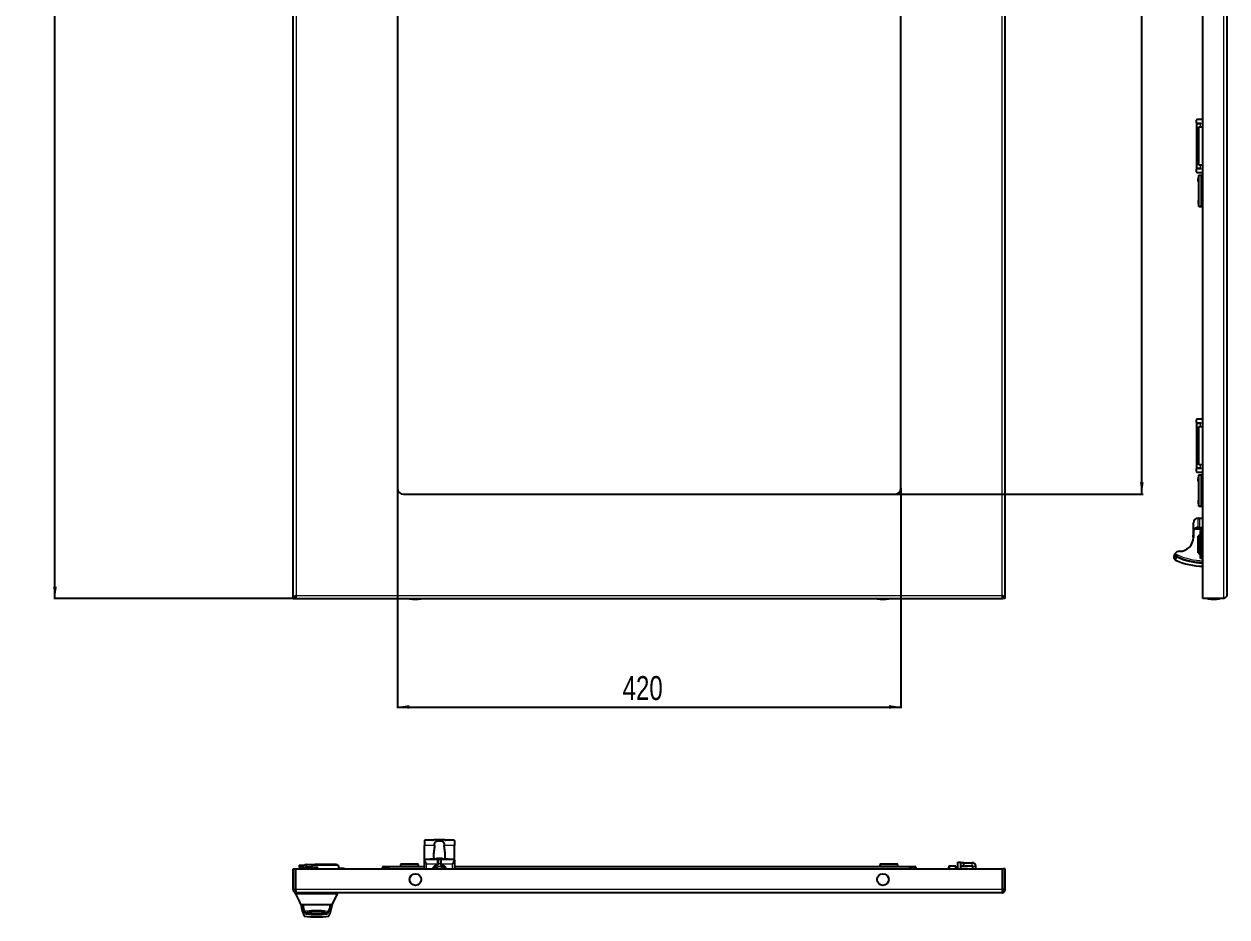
# Model space of a CAD drawing. Header units: millimetres. Extents: x -486 to 1548, y -649 to 978.
# Drawn here: x -486 to 517, y -649 to 96 of the extents above; entities that cross this region are included whole.
import ezdxf

# ---------------------------------------------------------------- set-up
doc = ezdxf.new("R2010")
doc.units = ezdxf.units.MM
doc.layers.add('FORMAT', color=7, linetype='Continuous')
doc.styles.add('SLDTEXTSTYLE0', font='TXT', dxfattribs={"width": 0.75})
doc.dimstyles.new('SLDDIMSTYLE0', dxfattribs={"dimtxt": 20, "dimasz": 10, "dimexe": 0, "dimexo": 0.0625, "dimgap": 5, "dimtad": 2, "dimdec": 1, "dimrnd": 1e-09, "dimzin": 12, "dimdsep": 46, "dimtxsty": 'SLDTEXTSTYLE0', "dimsah": 1, "dimcen": 0.09, "dimadec": 0, "dimazin": 3, "dimtfac": 1, "dimtofl": 0, "dimtmove": 0, "dimatfit": 3, "dimfxl": 0, "dimfrac": 2, "dimtolj": 1, "dimtzin": 12, "dimarcsym": 0})

# ---------------------------------------------------------------- blocks, each defined once
blk = doc.blocks.new('_D_1')
at = {"layer": 'FORMAT'}
for p, q in [((-261.7, 771.9), (-461.5, 771.9)), ((-460.5, -383.1), (-460.5, 771.9)), ((-261.7, -383.1), (-461.5, -383.1))]:
    blk.add_line(p, q, dxfattribs=at)
for points in [[(-460.5, 771.9), (-462, 761.9), (-458.9, 761.9)], [(-460.5, -383.1), (-458.9, -373.1), (-462, -373.1)]]:
    blk.add_solid(points, dxfattribs=at)
at = {"layer": 'FORMAT', "insert": (-486.3, 164.9), "char_height": 20, "attachment_point": 1, "rotation": 90, "style": 'SLDTEXTSTYLE0'}
blk.add_mtext('1155', dxfattribs=at)
blk = doc.blocks.new('_D_2')
at = {"layer": 'FORMAT'}
for p, q in [((-174.7, -291.1), (-174.7, -474.6)), ((245.3, -291.1), (245.3, -474.6)), ((-174.7, -473.6), (245.3, -473.6))]:
    blk.add_line(p, q, dxfattribs=at)
for points in [[(-174.7, -473.6), (-164.7, -475.1), (-164.7, -472)], [(245.3, -473.6), (235.3, -472), (235.3, -475.1)]]:
    blk.add_solid(points, dxfattribs=at)
at = {"layer": 'FORMAT', "insert": (13.1, -447.8), "char_height": 20, "attachment_point": 1, "style": 'SLDTEXTSTYLE0'}
blk.add_mtext('420', dxfattribs=at)
blk = doc.blocks.new('_D_3')
at = {"layer": 'FORMAT'}
for p, q in [((240.3, 684.9), (447.3, 684.9)), ((446.3, -296.1), (446.3, 684.9)), ((240.3, -296.1), (447.3, -296.1))]:
    blk.add_line(p, q, dxfattribs=at)
for points in [[(446.3, 684.9), (444.7, 674.9), (447.8, 674.9)], [(446.3, -296.1), (447.8, -286.1), (444.7, -286.1)]]:
    blk.add_solid(points, dxfattribs=at)
at = {"layer": 'FORMAT', "insert": (420.5, 172.3), "char_height": 20, "attachment_point": 1, "rotation": 90, "style": 'SLDTEXTSTYLE0'}
blk.add_mtext('981', dxfattribs=at)

msp = doc.modelspace()

# ---------------------------------------------------------------- linework, layer by layer
at = {"color": 7, "linetype": 'Continuous', "lineweight": 25}
for p, q in [((-261.74, -383.08), (-261.74, 771.92)), ((332.26, -383.08), (332.26, 771.92)), ((497.27, -383.08), (497.27, 771.92)), ((-174.74, 679.92), (-174.74, -291.08)), ((245.26, -291.08), (245.26, 679.92)), ((517.27, 115.42), (517.27, -380.48)), ((491.72, 15.92), (491.72, 13.92)), ((497.27, 16.42), (492.22, 16.42)), ((492.22, 13.42), (495.72, 13.42)), ((492.22, 13.42), (492.22, 13.12)), ((492.22, -24.28), (492.22, 13.12)), ((492.22, 13.12), (495.22, 13.12)), ((493.77, 10.42), (496.77, 10.42)), ((493.77, -21.58), (493.77, 10.42)), ((494.72, 13.42), (494.72, 13.12)), ((495.22, 13.12), (495.72, 13.12)), ((495.72, 13.12), (495.72, 13.42)), ((497.27, 10.42), (496.77, 10.42)), ((491.72, -25.08), (491.72, -27.08)), ((495.22, -24.28), (492.22, -24.28)), ((492.22, -24.28), (492.22, -24.58)), ((495.72, -24.58), (492.22, -24.58)), ((492.22, -27.58), (497.27, -27.58)), ((496.77, -21.58), (493.77, -21.58)), ((494.72, -24.28), (494.72, -24.58)), ((495.72, -24.28), (495.22, -24.28)), ((497.27, -30.08), (495.67, -30.08)), ((495.72, -24.58), (495.72, -24.28)), ((496.77, -21.58), (497.27, -21.58)), ((493.67, -30.58), (493.67, -55.58)), ((495.67, -56.08), (497.27, -56.08)), ((491.72, -234.08), (491.72, -236.08)), ((497.27, -233.58), (492.22, -233.58)), ((492.22, -236.58), (495.72, -236.58)), ((492.22, -236.58), (492.22, -236.88)), ((492.22, -274.28), (492.22, -236.88)), ((492.22, -236.88), (495.22, -236.88)), ((493.77, -239.58), (496.77, -239.58)), ((493.77, -271.58), (493.77, -239.58)), ((494.72, -236.58), (494.72, -236.88)), ((495.22, -236.88), (495.72, -236.88)), ((495.72, -236.88), (495.72, -236.58)), ((497.27, -239.58), (496.77, -239.58)), ((491.72, -275.08), (491.72, -277.08)), ((495.22, -274.28), (492.22, -274.28)), ((492.22, -274.28), (492.22, -274.58)), ((495.72, -274.58), (492.22, -274.58)), ((492.22, -277.58), (497.27, -277.58)), ((493.67, -280.58), (493.67, -305.58)), ((496.77, -271.58), (493.77, -271.58)), ((494.72, -274.28), (494.72, -274.58)), ((495.72, -274.28), (495.22, -274.28)), ((497.27, -280.08), (495.67, -280.08)), ((495.72, -274.58), (495.72, -274.28)), ((496.77, -271.58), (497.27, -271.58)), ((-169.74, -296.08), (240.26, -296.08)), ((495.67, -306.08), (497.27, -306.08)), ((489.27, -325.87), (489.27, -319.93)), ((489.27, -325.87), (489.27, -319.93)), ((493.27, -315.93), (493.27, -315.93)), ((493.27, -315.93), (493.3, -315.93)), ((493.3, -315.93), (494.26, -315.93)), ((494.26, -315.93), (497.27, -315.93)), ((489.16, -330.08), (489.17, -330.08)), ((489.17, -328.26), (489.27, -328.26)), ((489.17, -328.39), (489.17, -329.95)), ((489.17, -328.39), (489.27, -328.39)), ((489.17, -329.95), (489.27, -329.95)), ((489.17, -330.08), (489.27, -330.08)), ((489.17, -330.15), (489.27, -330.15)), ((489.17, -330.28), (489.27, -330.28)), ((489.17, -331.28), (489.17, -330.28)), ((489.27, -327.93), (489.27, -325.87)), ((489.27, -327.93), (489.27, -332.18)), ((493.27, -323.93), (497.27, -323.93)), ((493.77, -330.58), (493.27, -331.08)), ((493.27, -345.08), (493.27, -331.08)), ((495.27, -330.58), (493.77, -330.58)), ((493.77, -330.58), (493.77, -345.58)), ((495.27, -326.43), (497.27, -326.43)), ((495.27, -329.08), (495.27, -326.43)), ((495.27, -347.08), (495.27, -329.08)), ((496.27, -328.08), (497.27, -328.08)), ((489.17, -331.28), (489.27, -331.28)), ((489.17, -331.78), (489.17, -331.28)), ((489.17, -331.78), (489.27, -331.78)), ((475.54, -348.11), (473.38, -347.22)), ((493.27, -345.08), (493.77, -345.58)), ((493.77, -345.58), (495.27, -345.58)), ((495.27, -349.73), (495.27, -347.08)), ((497.27, -349.73), (495.27, -349.73)), ((497.27, -348.08), (496.27, -348.08)), ((-259.44, -383.08), (-259.44, -381.08)), ((329.96, -381.08), (329.96, -383.08)), ((-261.74, -383.08), (-259.74, -383.08)), ((-259.44, -383.08), (329.96, -383.08)), ((332.26, -383.08), (330.26, -383.08)), ((514.67, -383.08), (497.27, -383.08)), ((-152.24, -585.18), (-152.24, -589.02)), ((-152.24, -600.52), (-152.24, -589.02)), ((-145.22, -584.62), (-150.74, -584.62)), ((-144.33, -584.57), (-144.85, -584.58)), ((-135.14, -584.52), (-144.33, -584.52)), ((-134.62, -584.58), (-135.14, -584.57)), ((-128.74, -584.62), (-134.25, -584.62)), ((-127.24, -585.18), (-127.24, -589.02)), ((-127.24, -600.52), (-127.24, -589.02)), ((-152.24, -601.39), (-152.24, -600.52)), ((-152.24, -600.52), (-138.74, -600.52)), ((-152.24, -608.52), (-152.24, -601.39)), ((-147.36, -600.42), (-147.36, -600.52)), ((-147.22, -600.42), (-147.22, -600.52)), ((-147.1, -600.42), (-147.1, -600.52)), ((-146.29, -600.42), (-147.1, -600.42)), ((-146.29, -600.42), (-146.29, -600.52)), ((-146.13, -600.42), (-146.13, -600.52)), ((-146.02, -600.42), (-146.02, -600.52)), ((-145.68, -600.42), (-145.68, -600.52)), ((-145.5, -600.42), (-145.5, -600.52)), ((-144.96, -600.42), (-144.96, -600.52)), ((-144.59, -596.3), (-144.59, -598.89)), ((-144.48, -600.42), (-144.48, -600.52)), ((-144.31, -600.42), (-144.31, -600.52)), ((-143.86, -600.42), (-143.86, -600.52)), ((-143.72, -600.42), (-143.72, -600.52)), ((-143.6, -600.42), (-143.6, -600.52)), ((-143.28, -600.42), (-143.28, -600.52)), ((-142.01, -600.42), (-143.12, -600.42)), ((-142.01, -600.42), (-142.01, -600.52)), ((-141.87, -600.42), (-141.87, -600.52)), ((-141.68, -600.42), (-141.68, -600.52)), ((-141.67, -600.42), (-141.67, -600.52)), ((-141.07, -600.42), (-141.67, -600.42)), ((-141.07, -600.42), (-141.07, -600.52)), ((-140.81, -600.19), (-140.83, -599.96)), ((-140.76, -600.2), (-140.8, -599.89)), ((-140.78, -600.05), (-140.77, -599.96)), ((-140.18, -600.42), (-140.75, -600.42)), ((-140.74, -600.52), (-138.74, -600.52)), ((-140.74, -604.52), (-140.74, -600.52)), ((-140.18, -600.42), (-140.18, -600.52)), ((-140.17, -600.42), (-140.17, -600.52)), ((-140.16, -600.42), (-139.99, -600.42)), ((-139.99, -600.42), (-139.99, -600.42)), ((-139.99, -600.42), (-139.99, -600.52)), ((-139.97, -600.42), (-139.97, -600.52)), ((-139.96, -599.92), (-139.96, -599.89)), ((-139.82, -600.42), (-139.82, -600.52)), ((-139.02, -600.42), (-139.82, -600.42)), ((-139.02, -600.42), (-139.02, -600.52)), ((-138.87, -600.42), (-138.87, -600.52)), ((-138.76, -600.45), (-138.47, -600.44)), ((-138.75, -600.42), (-138.75, -600.52)), ((-138.74, -600.52), (-138.74, -604.52)), ((-138.69, -599.96), (-138.68, -599.89)), ((-138.32, -600.08), (-138.31, -599.96)), ((-138.32, -600.42), (-138.32, -600.52)), ((-138.24, -600.52), (-127.24, -600.52)), ((-138.2, -600.42), (-138.2, -600.52)), ((-137.83, -600.42), (-137.83, -600.52)), ((-137.58, -600.42), (-137.58, -600.52)), ((-137.46, -600.42), (-137.46, -600.52)), ((-137.32, -600.42), (-137.32, -600.52)), ((-137.2, -600.42), (-137.2, -600.52)), ((-136.76, -600.42), (-136.76, -600.52)), ((-136.74, -600.42), (-136.76, -600.42)), ((-136.73, -600.42), (-136.73, -600.52)), ((-136.7, -600.42), (-136.7, -600.52)), ((-136.53, -600.42), (-136.53, -600.52)), ((-136.18, -600.42), (-136.18, -600.52)), ((-135.69, -600.42), (-135.69, -600.52)), ((-135.49, -600.42), (-135.49, -600.52)), ((-135.15, -600.42), (-135.15, -600.52)), ((-135, -600.42), (-135, -600.52)), ((-133.94, -600.42), (-135, -600.42)), ((-134.89, -598.89), (-134.89, -596.3)), ((-133.94, -600.42), (-133.94, -600.52)), ((-133.62, -600.42), (-133.62, -600.52)), ((-133.46, -600.42), (-133.46, -600.52)), ((-133.08, -600.42), (-133.08, -600.52)), ((-132.33, -600.42), (-133.08, -600.42)), ((-132.33, -600.42), (-132.33, -600.52)), ((-127.24, -601.39), (-127.24, -600.52)), ((-127.24, -601.39), (-127.24, -608.52)), ((-261.74, -608.52), (-259.74, -608.52)), ((-261.74, -625.92), (-261.74, -608.52)), ((-259.74, -625.92), (-259.74, -608.52)), ((-259.44, -625.92), (-259.44, -608.52)), ((-259.44, -608.52), (329.96, -608.52)), ((-256.74, -605.62), (-256.74, -606.52)), ((-256.74, -605.62), (-254.74, -605.62)), ((-254.74, -606.92), (-256.34, -606.92)), ((-256.14, -608.52), (-256.24, -606.92)), ((-254.74, -605.62), (-252.54, -605.62)), ((-253.53, -606.92), (-254.74, -606.92)), ((-253.74, -608.52), (-253.74, -608.02)), ((-251.74, -608.52), (-251.74, -608.02)), ((-250.74, -605.02), (-244.24, -605.02)), ((-250.74, -607.02), (-245.74, -607.02)), ((-245.74, -606.92), (-245.74, -608.42)), ((-241.14, -607.47), (-244.34, -607.47)), ((-244.34, -607.47), (-244.34, -608.42)), ((-244.34, -608.22), (-241.14, -608.22)), ((-225.74, -604.92), (-243.74, -604.92)), ((-241.14, -608.42), (-241.14, -607.47)), ((-223.74, -608.52), (-223.74, -606.92)), ((-219.34, -608.32), (-223.74, -608.32)), ((-187.24, -608.52), (-187.24, -607.52)), ((-186.24, -606.52), (-182.24, -606.52)), ((-182.24, -606.52), (-152.24, -606.52)), ((-182.24, -606.52), (-182.24, -607.52)), ((-182.24, -607.52), (-182.24, -608.52)), ((-171.74, -604.52), (-172.24, -605.02)), ((-172.24, -605.02), (-172.24, -606.52)), ((-157.24, -605.02), (-172.24, -605.02)), ((-171.74, -604.52), (-157.74, -604.52)), ((-157.24, -605.02), (-157.74, -604.52)), ((-157.24, -606.52), (-157.24, -605.02)), ((-140.74, -604.52), (-140.74, -604.55)), ((-138.74, -604.55), (-138.74, -604.52)), ((-127.24, -606.52), (252.76, -606.52)), ((228.26, -604.52), (227.76, -605.02)), ((227.76, -605.02), (227.76, -606.52)), ((242.76, -605.02), (227.76, -605.02)), ((228.26, -604.52), (242.26, -604.52)), ((242.76, -605.02), (242.26, -604.52)), ((242.76, -606.52), (242.76, -605.02)), ((252.76, -606.52), (256.76, -606.52)), ((252.76, -607.52), (252.76, -606.52)), ((252.76, -608.52), (252.76, -607.52)), ((257.76, -607.52), (257.76, -608.52)), ((285.21, -608.52), (285.21, -607.07)), ((291.21, -606.47), (285.81, -606.47)), ((291.21, -608.52), (291.21, -606.47)), ((292.71, -608.47), (291.46, -608.47)), ((292.71, -602.97), (295.21, -602.97)), ((292.71, -603.47), (292.71, -602.97)), ((292.71, -608.52), (292.71, -603.47)), ((295.21, -602.97), (295.21, -603.47)), ((295.21, -608.52), (295.21, -603.47)), ((295.71, -603.47), (295.21, -603.51)), ((300.66, -608.47), (295.21, -608.47)), ((297.71, -603.47), (295.71, -603.47)), ((295.71, -605.97), (297.71, -605.97)), ((297.71, -603.47), (304.71, -603.47)), ((297.71, -605.97), (297.71, -603.47)), ((297.71, -605.97), (304.71, -605.97)), ((300.71, -608.52), (300.66, -608.47)), ((300.66, -608.52), (300.66, -608.47)), ((305.21, -608.52), (305.21, -606.47)), ((307.71, -608.52), (307.71, -606.47)), ((329.96, -625.92), (329.96, -608.52)), ((332.26, -608.52), (330.26, -608.52)), ((330.26, -625.92), (330.26, -608.52)), ((332.26, -625.92), (332.26, -608.52)), ((-261.74, -625.92), (-259.74, -625.92)), ((-259.74, -629.52), (-259.74, -628.52)), ((-259.14, -628.52), (-259.74, -628.52)), ((329.66, -628.52), (-259.14, -628.52)), ((-230.24, -629.52), (-254.24, -629.52)), ((-229.24, -638.52), (-224.71, -629.46)), ((-224.74, -629.52), (-224.74, -628.52)), ((332.26, -625.92), (330.26, -625.92)), ((-252.83, -638.52), (-255.24, -638.52)), ((-255.2, -638.52), (-255.2, -638.73)), ((-231.64, -638.52), (-252.83, -638.52)), ((-229.24, -638.52), (-231.64, -638.52)), ((-229.27, -638.73), (-229.27, -638.52)), ((-248.07, -645.5), (-236.47, -645.5)), ((-248.07, -645.5), (-247.92, -645.5))]:
    msp.add_line(p, q, dxfattribs=at)
at = {"color": 8, "linetype": 'Continuous', "lineweight": 18}
for p, q in [((329.66, -380.48), (329.66, 769.32)), ((514.67, -383.08), (514.67, 771.92)), ((-259.14, 115.45), (-259.14, -380.48)), ((495.22, 13.12), (495.22, 13.42)), ((495.22, 10.42), (495.22, 13.12)), ((496.77, -21.58), (496.77, 10.42)), ((495.22, -24.28), (495.22, -21.58)), ((495.22, -24.58), (495.22, -24.28)), ((495.67, -30.58), (497.27, -30.58)), ((495.67, -55.58), (495.67, -30.58)), ((497.27, -55.58), (495.67, -55.58)), ((495.22, -236.88), (495.22, -236.58)), ((495.22, -239.58), (495.22, -236.88)), ((496.77, -271.58), (496.77, -239.58)), ((495.22, -274.28), (495.22, -271.58)), ((495.22, -274.58), (495.22, -274.28)), ((495.67, -305.58), (495.67, -280.58)), ((495.67, -280.58), (497.27, -280.58)), ((497.27, -305.58), (495.67, -305.58)), ((489.27, -319.93), (489.27, -319.93)), ((493.3, -323.43), (493.3, -315.93)), ((494.26, -315.93), (494.26, -323.43)), ((497.27, -325.43), (490.15, -325.43)), ((493.27, -323.93), (493.27, -323.43)), ((493.27, -323.43), (493.3, -323.43)), ((493.3, -323.93), (493.3, -323.43)), ((493.3, -323.43), (494.26, -323.43)), ((494.26, -323.43), (497.27, -323.43)), ((495.27, -329.08), (496.27, -329.08)), ((496.27, -328.08), (496.27, -329.08)), ((496.27, -329.08), (496.27, -347.08)), ((497.27, -329.08), (496.27, -329.08)), ((473.94, -345.82), (476.14, -346.73)), ((495.27, -347.08), (496.27, -347.08)), ((496.27, -347.08), (497.27, -347.08)), ((496.27, -348.08), (496.27, -347.08)), ((-259.14, -380.48), (329.66, -380.48)), ((-164.6, -383.2), (-154.88, -383.2)), ((-164.49, -383.33), (-154.99, -383.33)), ((225.4, -383.2), (230.26, -383.2)), ((225.51, -383.33), (230.26, -383.33)), ((230.26, -383.2), (235.12, -383.2)), ((230.26, -383.33), (235.01, -383.33)), ((501.41, -383.2), (511.13, -383.2)), ((501.52, -383.33), (511.02, -383.33)), ((-143.83, -589.02), (-152.24, -589.02)), ((-127.24, -589.02), (-135.64, -589.02)), ((-143.12, -600.42), (-143.12, -600.52)), ((-141.24, -604.52), (-141.24, -600.52)), ((-138.24, -600.52), (-138.24, -604.52)), ((-256.74, -606.52), (-254.74, -606.52)), ((-255.23, -606.92), (-255.14, -608.52)), ((-254.74, -605.62), (-254.74, -606.52)), ((-254.74, -606.92), (-254.74, -606.52)), ((-254.74, -606.52), (-253.33, -606.52)), ((-251.74, -608.02), (-253.74, -608.02)), ((-250.74, -607.02), (-250.74, -605.02)), ((-245.24, -608.52), (-245.24, -606.92)), ((-243.74, -605.42), (-225.74, -605.42)), ((-224.24, -606.92), (-224.24, -608.52)), ((-219.34, -608.52), (-219.34, -608.32)), ((-186.24, -607.52), (-187.24, -607.52)), ((-186.24, -607.52), (-186.24, -606.52)), ((-182.24, -607.52), (-186.24, -607.52)), ((-186.24, -607.52), (-186.24, -608.52)), ((-150.74, -604.52), (-150.74, -608.52)), ((-150.74, -604.52), (-141.24, -604.52)), ((-141.6, -605.03), (-141.46, -605.51)), ((-141.24, -604.55), (-141.24, -604.52)), ((-141.24, -604.52), (-140.74, -604.52)), ((-141.24, -604.55), (-140.74, -604.55)), ((-138.74, -604.52), (-140.74, -604.52)), ((-138.74, -604.52), (-138.24, -604.52)), ((-138.74, -604.55), (-138.24, -604.55)), ((-138.24, -604.52), (-138.24, -604.55)), ((-138.24, -604.52), (-128.74, -604.52)), ((-138.01, -605.51), (-137.87, -605.03)), ((-128.74, -608.52), (-128.74, -604.52)), ((256.76, -607.52), (252.76, -607.52)), ((256.76, -606.52), (256.76, -607.52)), ((256.76, -608.52), (256.76, -607.52)), ((257.76, -607.52), (256.76, -607.52)), ((285.81, -606.47), (285.81, -608.52)), ((291.46, -608.47), (291.46, -608.52)), ((295.21, -603.47), (292.71, -603.47)), ((304.71, -605.97), (304.71, -603.47)), ((305.21, -606.47), (307.71, -606.47)), ((329.96, -625.92), (-259.44, -625.92)), ((-254.24, -629.52), (-254.24, -628.52)), ((-230.24, -629.52), (-230.24, -628.52))]:
    msp.add_line(p, q, dxfattribs=at)
at = {"color": 7, "linetype": 'Continuous', "lineweight": 25, "flags": 128}
for points in [[(330.26, -615.02), (330.12, -614.77), (329.96, -614.5)], [(329.96, -623.54), (330.12, -623.27), (330.26, -623.02)], [(-251.35, -645.95), (-251.71, -645.06), (-251.82, -644.78)], [(-232.54, -644.46), (-232.76, -645.06), (-233.12, -645.95)]]:
    msp.add_lwpolyline(points, dxfattribs=at)
at = {"color": 8, "linetype": 'Continuous', "lineweight": 18, "flags": 128}
for points in [[(329.96, -615.09), (330.25, -615.68), (330.26, -615.7)], [(330.26, -622.33), (330.25, -622.35), (329.96, -622.94)]]:
    msp.add_lwpolyline(points, dxfattribs=at)
at = {"color": 7, "linetype": 'Continuous', "lineweight": 25}
for centre in [(-159.74, -617.52), (-159.74, -617.52), (230.26, -617.52), (230.26, -617.52)]:
    msp.add_circle(centre, 4.86, dxfattribs=at)
at = {"color": 8, "linetype": 'Continuous', "lineweight": 18}
for centre in [(-159.74, -617.52), (230.26, -617.52)]:
    msp.add_circle(centre, 4.75, dxfattribs=at)
at = {"color": 7, "linetype": 'Continuous', "lineweight": 25}
for centre, radius, start, end in [((492.22, 15.92), 0.5, 90, 180), ((492.22, 13.92), 0.5, 180, 270), ((492.22, -25.08), 0.5, 90, 180), ((492.22, -27.08), 0.5, 180, 270), ((492.22, -234.08), 0.5, 90, 180), ((492.22, -236.08), 0.5, 180, 270), ((492.22, -275.08), 0.5, 90, 180), ((492.22, -277.08), 0.5, 180, 270), ((-169.74, -291.08), 5, 180, 270), ((240.26, -291.08), 5, 270, 0), ((493.27, -319.93), 4, 90, 180), ((493.27, -319.93), 4, 90, 180), ((493.27, -327.93), 4, 141.31781, 180), ((496.27, -329.08), 1, 90, 180), ((477.77, -332.18), 11.5, 270, 0), ((477.77, -348.18), 4.5, 90, 148.43185), ((498.27, -298.03), 58.2, 245.70354, 269.01549), ((498.27, -298.03), 55, 245.58594, 268.9582), ((496.27, -347.08), 1, 180, 270), ((-138.83, -383.14), 25.77, 179.86102, 180.13898), ((-164.47, -383.2), 0.126, 180, 263.97442), ((-159.74, -338.33), 45.25, 263.97442, 269.9984), ((-159.74, -338.33), 45.25, 270.0016, 276.02558), ((-155, -383.2), 0.126, 276.02558, 0), ((-180.64, -383.14), 25.77, 359.86102, 0.13898), ((251.17, -383.14), 25.77, 179.86102, 180.13898), ((225.53, -383.2), 0.126, 180, 263.97442), ((230.26, -338.33), 45.25, 263.97442, 269.9984), ((230.26, -338.33), 45.25, 270.0016, 276.02558), ((235, -383.2), 0.126, 276.02558, 0), ((209.36, -383.14), 25.77, 359.86102, 0.13898), ((527.18, -383.14), 25.77, 179.86102, 180.13898), ((501.54, -383.2), 0.126, 180, 263.97442), ((506.27, -338.33), 45.25, 263.97442, 269.9984), ((506.27, -338.33), 45.25, 270.0016, 276.02558), ((511.01, -383.2), 0.126, 276.02558, 0), ((485.37, -383.14), 25.77, 359.86102, 0.13898), ((-139.74, -607.82), 8, 98.41771, 108.44436), ((-139.71, -604.15), 4.34, 104.99458, 114.66368), ((-141.05, -605.73), 5.54, 85.14071, 94.85929), ((-140.7, -599.98), 0.133, 135.20997, 169.83797), ((-139.68, -607.91), 8.03, 91.99978, 97.83609), ((-139.33, -601.57), 1.85, 119.67191, 132.73716), ((-139.26, -606.39), 6.5, 92.24647, 98.7173), ((-140.21, -606.34), 6.45, 85.77538, 87.76397), ((-139.79, -607.91), 8.03, 82.16391, 88.00022), ((-139.89, -604.23), 4.43, 65.15746, 74.45727), ((-138.8, -601.52), 1.64, 72.5824, 85.536), ((-139.74, -607.82), 8, 70.1778, 81.58229), ((-139.73, -606.85), 7.03, 70.80686, 78.43412), ((-137.72, -602.55), 2.36, 82.549, 97.451), ((-256.34, -606.52), 0.4, 180, 270), ((-250.74, -608.02), 3, 90, 180), ((-250.74, -608.02), 1, 90, 180), ((-219.34, -608.92), 0.6, 41.81031, 90), ((-186.24, -607.52), 1, 90, 180), ((-139.74, -611.52), 6.25, 106.01339, 151.3146), ((-139.74, -611.52), 4.85, 90, 141.78919), ((-141.74, -604.55), 1, 286.01339, 0), ((-139.74, -611.52), 4.85, 38.21081, 90), ((-137.74, -604.55), 1, 180, 253.98661), ((-139.74, -611.52), 6.25, 28.6854, 73.98661), ((256.76, -607.52), 1, 0, 90), ((285.81, -607.07), 0.6, 90, 180), ((291.46, -608.22), 0.25, 180, 270), ((295.71, -606.47), 0.5, 90, 180), ((304.71, -606.47), 3, 0, 90), ((304.71, -606.47), 0.5, 0, 90), ((322.76, -619.02), 7.5, 343.7398, 16.2602), ((-263.17, -638.73), 7.98, 358.26695, 359.99994), ((-228.35, -636.16), 27, 185.96099, 206.16954), ((-242.24, -638.52), 11.4, 180, 210.87421), ((-242.24, -638.52), 11.4, 329.05608, 0), ((-256.13, -636.16), 27, 333.83046, 354.03918), ((-221.3, -638.73), 7.98, 180, 181.7325), ((-242.24, -566.73), 82, 262.75342, 277.24658), ((-250.89, -645.75), 0.5, 203.04365, 263.74905), ((-242.24, -566.73), 80, 263.74905, 276.25095), ((-233.58, -645.75), 0.5, 276.25095, 336.95635)]:
    msp.add_arc(centre, radius, start, end, dxfattribs=at)
at = {"color": 8, "linetype": 'Continuous', "lineweight": 18}
for centre, radius, start, end in [((493.27, -327.93), 4.5, 90, 152.71955), ((493.77, -323.44), 0.491, 271.15589, 1.11103), ((498.27, -298.03), 55.65, 245.60841, 268.97035), ((498.27, -298.03), 53.5, 245.55903, 268.92899), ((-139.74, -611.52), 6.75, 106.01339, 153.6122), ((-141.74, -604.55), 0.5, 286.01339, 0), ((-137.74, -604.55), 0.5, 180, 253.98661), ((-139.74, -611.52), 6.75, 26.3878, 73.98661)]:
    msp.add_arc(centre, radius, start, end, dxfattribs=at)
at = {"color": 7, "linetype": 'Continuous', "lineweight": 25}
for points in [[(493.67, -30.58), (493.68, -30.51), (493.69, -30.38), (493.81, -30.22), (493.98, -30.1), (494.11, -30.09), (494.17, -30.08)], [(495.67, -30.08), (495.48, -30.08), (495.08, -30.08), (494.59, -30.08), (494.24, -30.08), (494.19, -30.08), (494.17, -30.08)], [(494.17, -56.08), (494.11, -56.07), (493.98, -56.06), (493.81, -55.94), (493.69, -55.77), (493.68, -55.64), (493.67, -55.58)], [(494.17, -56.08), (494.19, -56.08), (494.24, -56.08), (494.59, -56.08), (495.08, -56.08), (495.48, -56.08), (495.67, -56.08)], [(493.67, -280.58), (493.68, -280.51), (493.69, -280.38), (493.81, -280.22), (493.98, -280.1), (494.11, -280.09), (494.17, -280.08)], [(495.67, -280.08), (495.48, -280.08), (495.08, -280.08), (494.59, -280.08), (494.24, -280.08), (494.19, -280.08), (494.17, -280.08)], [(494.17, -306.08), (494.11, -306.07), (493.98, -306.06), (493.81, -305.94), (493.69, -305.77), (493.68, -305.64), (493.67, -305.58)], [(494.17, -306.08), (494.19, -306.08), (494.24, -306.08), (494.59, -306.08), (495.08, -306.08), (495.48, -306.08), (495.67, -306.08)], [(-245.74, -606.92), (-245.71, -606.66), (-245.65, -606.13), (-245.18, -605.47), (-244.52, -605.01), (-244, -604.95), (-243.74, -604.92)], [(-225.74, -604.92), (-225.47, -604.95), (-224.95, -605.01), (-224.29, -605.47), (-223.83, -606.13), (-223.77, -606.66), (-223.74, -606.92)]]:
    msp.add_open_spline(points, degree=3, dxfattribs=at)
at = {"color": 8, "linetype": 'Continuous', "lineweight": 18}
for points in [[(495.67, -30.08), (495.67, -30.09), (495.67, -30.1), (495.67, -30.22), (495.67, -30.38), (495.67, -30.51), (495.67, -30.58)], [(495.67, -30.58), (495.41, -30.58), (494.89, -30.58), (494.23, -30.58), (493.76, -30.58), (493.7, -30.58), (493.67, -30.58)], [(493.67, -55.58), (493.7, -55.58), (493.76, -55.58), (494.23, -55.58), (494.89, -55.58), (495.41, -55.58), (495.67, -55.58)], [(495.67, -55.58), (495.67, -55.64), (495.67, -55.77), (495.67, -55.94), (495.67, -56.06), (495.67, -56.07), (495.67, -56.08)], [(495.67, -280.58), (495.41, -280.58), (494.89, -280.58), (494.23, -280.58), (493.76, -280.58), (493.7, -280.58), (493.67, -280.58)], [(495.67, -280.08), (495.67, -280.09), (495.67, -280.1), (495.67, -280.22), (495.67, -280.38), (495.67, -280.51), (495.67, -280.58)], [(493.67, -305.58), (493.7, -305.58), (493.76, -305.58), (494.23, -305.58), (494.89, -305.58), (495.41, -305.58), (495.67, -305.58)], [(495.67, -305.58), (495.67, -305.64), (495.67, -305.77), (495.67, -305.94), (495.67, -306.06), (495.67, -306.07), (495.67, -306.08)], [(-245.24, -606.92), (-245.3, -606.92), (-245.43, -606.92), (-245.6, -606.92), (-245.71, -606.92), (-245.73, -606.92), (-245.74, -606.92)], [(-245.24, -606.92), (-245.21, -606.72), (-245.17, -606.33), (-244.82, -605.83), (-244.33, -605.49), (-243.93, -605.44), (-243.74, -605.42)], [(-243.74, -604.92), (-243.74, -604.92), (-243.74, -604.94), (-243.74, -605.06), (-243.74, -605.22), (-243.74, -605.35), (-243.74, -605.42)], [(-225.74, -605.42), (-225.74, -605.35), (-225.74, -605.22), (-225.74, -605.06), (-225.74, -604.94), (-225.74, -604.92), (-225.74, -604.92)], [(-225.74, -605.42), (-225.54, -605.44), (-225.15, -605.49), (-224.65, -605.83), (-224.3, -606.33), (-224.26, -606.72), (-224.24, -606.92)], [(-224.24, -606.92), (-224.17, -606.92), (-224.04, -606.92), (-223.87, -606.92), (-223.76, -606.92), (-223.74, -606.92), (-223.74, -606.92)]]:
    msp.add_open_spline(points, degree=3, dxfattribs=at)
at = {"color": 7, "linetype": 'Continuous', "lineweight": 25}
for points, knots in [([(493.37, -32.57), (493.37, -32.52), (493.37, -32.44), (493.37, -32.35), (493.37, -32.26), (493.37, -32.13), (493.37, -32.1), (493.37, -32.08)], [0, 0, 0, 0, 0.12469266, 0.18718223, 0.24977336, 0.50003944, 1, 1, 1, 1]), ([(493.37, -32.78), (493.37, -32.78), (493.37, -32.78), (493.37, -32.77), (493.37, -32.76), (493.37, -32.73), (493.37, -32.69), (493.37, -32.65), (493.37, -32.61), (493.37, -32.59), (493.37, -32.57)], [0, 0, 0, 0, 0.1288253, 0.1801694, 0.2433966, 0.3698599, 0.4998642, 0.7496495, 0.8434763, 1, 1, 1, 1]), ([(493.37, -34.29), (493.37, -34.21), (493.37, -34.06), (493.37, -33.84), (493.37, -33.66), (493.37, -33.49), (493.37, -33.39), (493.37, -33.38), (493.37, -33.37)], [0, 0, 0, 0, 0.1250486, 0.2498861, 0.3708558, 0.4998199, 0.7496086, 1, 1, 1, 1]), ([(493.37, -35.14), (493.37, -35.13), (493.37, -35.12), (493.37, -35.03), (493.37, -34.94), (493.37, -34.81), (493.37, -34.6), (493.37, -34.41), (493.37, -34.29)], [0, 0, 0, 0, 0.25007, 0.3791813, 0.5004993, 0.6241696, 0.7508424, 1, 1, 1, 1]), ([(493.37, -51.02), (493.37, -51.03), (493.37, -51.04), (493.37, -51.12), (493.37, -51.22), (493.37, -51.35), (493.37, -51.56), (493.37, -51.74), (493.37, -51.86)], [0, 0, 0, 0, 0.2500695, 0.3795588, 0.5004992, 0.6245563, 0.7508428, 1, 1, 1, 1]), ([(493.37, -51.86), (493.37, -51.9), (493.37, -51.98), (493.37, -52.13), (493.37, -52.32), (493.37, -52.49), (493.37, -52.66), (493.37, -52.77), (493.37, -52.78), (493.37, -52.78)], [0, 0, 0, 0, 0.0626366, 0.1252782, 0.2500723, 0.3748405, 0.4999941, 0.7496958, 1, 1, 1, 1]), ([(493.37, -53.37), (493.37, -53.37), (493.37, -53.38), (493.37, -53.39), (493.37, -53.4), (493.37, -53.42), (493.37, -53.48), (493.37, -53.54), (493.37, -53.58)], [0, 0, 0, 0, 0.1310705, 0.1824367, 0.2437962, 0.3713877, 0.5004416, 1, 1, 1, 1]), ([(493.37, -53.58), (493.37, -53.61), (493.37, -53.66), (493.37, -53.74), (493.37, -53.81), (493.37, -53.9), (493.37, -54.03), (493.37, -54.06), (493.37, -54.08)], [0, 0, 0, 0, 0.0626863, 0.1251726, 0.1876279, 0.2501847, 0.5003136, 1, 1, 1, 1]), ([(493.37, -282.57), (493.37, -282.52), (493.37, -282.44), (493.37, -282.35), (493.37, -282.26), (493.37, -282.13), (493.37, -282.1), (493.37, -282.08)], [0, 0, 0, 0, 0.12469266, 0.18718223, 0.24977336, 0.50003944, 1, 1, 1, 1]), ([(493.37, -282.78), (493.37, -282.78), (493.37, -282.78), (493.37, -282.77), (493.37, -282.76), (493.37, -282.73), (493.37, -282.69), (493.37, -282.65), (493.37, -282.61), (493.37, -282.59), (493.37, -282.57)], [0, 0, 0, 0, 0.1288253, 0.1801694, 0.2433966, 0.3698599, 0.4998642, 0.7496495, 0.8434763, 1, 1, 1, 1]), ([(493.37, -284.29), (493.37, -284.21), (493.37, -284.06), (493.37, -283.84), (493.37, -283.66), (493.37, -283.49), (493.37, -283.39), (493.37, -283.38), (493.37, -283.37)], [0, 0, 0, 0, 0.1250486, 0.2498861, 0.3708558, 0.4998199, 0.7496086, 1, 1, 1, 1]), ([(493.37, -285.14), (493.37, -285.13), (493.37, -285.12), (493.37, -285.03), (493.37, -284.94), (493.37, -284.81), (493.37, -284.6), (493.37, -284.41), (493.37, -284.29)], [0, 0, 0, 0, 0.25007, 0.3791813, 0.5004993, 0.6241696, 0.7508424, 1, 1, 1, 1]), ([(493.37, -301.02), (493.37, -301.03), (493.37, -301.04), (493.37, -301.12), (493.37, -301.22), (493.37, -301.35), (493.37, -301.56), (493.37, -301.74), (493.37, -301.86)], [0, 0, 0, 0, 0.2500695, 0.3795588, 0.5004992, 0.6245563, 0.7508428, 1, 1, 1, 1]), ([(493.37, -301.86), (493.37, -301.9), (493.37, -301.98), (493.37, -302.13), (493.37, -302.32), (493.37, -302.49), (493.37, -302.66), (493.37, -302.77), (493.37, -302.78), (493.37, -302.78)], [0, 0, 0, 0, 0.0626366, 0.1252782, 0.2500723, 0.3748405, 0.4999941, 0.7496958, 1, 1, 1, 1]), ([(493.37, -303.37), (493.37, -303.37), (493.37, -303.38), (493.37, -303.39), (493.37, -303.4), (493.37, -303.42), (493.37, -303.48), (493.37, -303.54), (493.37, -303.58)], [0, 0, 0, 0, 0.1310705, 0.1824367, 0.2437962, 0.3713877, 0.5004416, 1, 1, 1, 1]), ([(493.37, -303.58), (493.37, -303.61), (493.37, -303.66), (493.37, -303.74), (493.37, -303.81), (493.37, -303.9), (493.37, -304.03), (493.37, -304.06), (493.37, -304.08)], [0, 0, 0, 0, 0.0626863, 0.1251726, 0.1876279, 0.2501847, 0.5003136, 1, 1, 1, 1]), ([(489.17, -328.26), (489.17, -328.26), (489.17, -328.26), (489.17, -328.29), (489.17, -328.34), (489.17, -328.37), (489.17, -328.39)], [0, 0, 0, 0, 0.2808356, 0.55925, 0.7791823, 1, 1, 1, 1]), ([(489.17, -329.95), (489.17, -329.96), (489.17, -330), (489.17, -330.05), (489.17, -330.08), (489.17, -330.08), (489.17, -330.08)], [0, 0, 0, 0, 0.2809531, 0.5593907, 0.7790729, 1, 1, 1, 1]), ([(489.17, -330.01), (489.17, -330.03), (489.17, -330.08), (489.17, -330.14), (489.17, -330.15), (489.17, -330.15)], [0, 0, 0, 0, 0.280801, 0.5596212, 1, 1, 1, 1]), ([(489.27, -327.86), (489.27, -327.86), (489.27, -327.86), (489.27, -327.85), (489.27, -327.83), (489.27, -327.75), (489.27, -327.42), (489.27, -326.79), (489.27, -326.19), (489.27, -325.87)], [0, 0, 0, 0, 0.0016702, 0.0038887, 0.0095313, 0.0343611, 0.1327508, 0.5262135, 1, 1, 1, 1]), ([(490.15, -325.43), (490.32, -325.24), (490.75, -324.77), (491.69, -324.19), (492.58, -323.95), (493.16, -323.93), (493.27, -323.93), (493.27, -323.93)], [0, 0, 0, 0, 0.1941403, 0.4852754, 0.8987792, 0.9967692, 1, 1, 1, 1]), ([(474.32, -351.06), (474.29, -351.04), (474.21, -350.94), (473.75, -350.3), (473.23, -349.11), (473.3, -347.94), (473.33, -347.45)], [0, 0, 0, 0, 0.1016514, 0.3451277, 0.7290479, 1, 1, 1, 1]), ([(473.38, -347.22), (473.37, -347.27), (473.35, -347.34), (473.33, -347.43), (473.33, -347.45)], [0, 0, 0, 0, 0.7894027, 1, 1, 1, 1]), ([(475.29, -348.71), (475.29, -348.71), (475.29, -348.7), (475.29, -348.69), (475.27, -348.66), (475.16, -348.56), (474.66, -348.24), (474.02, -347.86), (473.48, -347.54), (473.33, -347.45)], [0, 0, 0, 0, 0.0037482, 0.0086979, 0.0182752, 0.0547407, 0.1991768, 0.7745776, 1, 1, 1, 1]), ([(473.38, -347.22), (473.38, -347.2), (473.39, -347.17), (473.45, -346.92), (473.57, -346.56), (473.74, -346.17), (473.88, -345.92), (473.94, -345.82)], [0, 0, 0, 0, 0.2129003, 0.4257071, 0.6406126, 0.8533821, 1, 1, 1, 1]), ([(474.32, -351.06), (474.33, -351.02), (474.37, -350.92), (474.61, -350.36), (474.94, -349.56), (475.2, -348.94), (475.29, -348.71)], [0, 0, 0, 0, 0.2373508, 0.5299542, 0.8303306, 1, 1, 1, 1]), ([(475.54, -348.11), (475.55, -348.09), (475.56, -348.06), (475.66, -347.83), (475.81, -347.48), (475.98, -347.1), (476.09, -346.85), (476.13, -346.75), (476.14, -346.73)], [0, 0, 0, 0, 0.2146349, 0.4292693, 0.6439174, 0.8585946, 0.982146, 1, 1, 1, 1]), ([(-259.14, -380.48), (-259.48, -380.69), (-259.82, -380.91), (-260.45, -381.34), (-260.73, -381.56), (-261.22, -381.99), (-261.41, -382.21), (-261.67, -382.64), (-261.74, -382.86), (-261.74, -383.08)], [0, 0, 0, 0, 0.25, 0.25, 0.5, 0.5, 0.75, 0.75, 1, 1, 1, 1]), ([(-259.14, -380.48), (-259.29, -380.91), (-259.45, -381.34), (-259.67, -382.21), (-259.74, -382.64), (-259.74, -383.08)], [0, 0, 0, 0, 0.5, 0.5, 1, 1, 1, 1]), ([(-259.44, -383.08), (-259.41, -383.08), (-259.39, -383.01), (-259.34, -382.75), (-259.31, -382.56), (-259.26, -382.08), (-259.24, -381.79), (-259.19, -381.16), (-259.16, -380.82), (-259.14, -380.48)], [0, 0, 0, 0, 0.25, 0.25, 0.5, 0.5, 0.75, 0.75, 1, 1, 1, 1]), ([(-259.44, -381.08), (-259.39, -381.08), (-259.34, -381.01), (-259.24, -380.79), (-259.19, -380.64), (-259.14, -380.48)], [0, 0, 0, 0, 0.5, 0.5, 1, 1, 1, 1]), ([(329.66, -380.48), (329.69, -380.82), (329.71, -381.16), (329.76, -381.79), (329.79, -382.08), (329.84, -382.56), (329.86, -382.75), (329.91, -383.01), (329.94, -383.08), (329.96, -383.08)], [0, 0, 0, 0, 0.25, 0.25, 0.5, 0.5, 0.75, 0.75, 1, 1, 1, 1]), ([(329.66, -380.48), (329.71, -380.64), (329.76, -380.79), (329.86, -381.01), (329.91, -381.08), (329.96, -381.08)], [0, 0, 0, 0, 0.5, 0.5, 1, 1, 1, 1]), ([(332.26, -383.08), (332.26, -382.86), (332.2, -382.64), (331.94, -382.21), (331.74, -381.99), (331.26, -381.56), (330.97, -381.34), (330.34, -380.91), (330, -380.69), (329.66, -380.48)], [0, 0, 0, 0, 0.25, 0.25, 0.5, 0.5, 0.75, 0.75, 1, 1, 1, 1]), ([(330.26, -383.08), (330.26, -382.64), (330.2, -382.21), (329.98, -381.34), (329.82, -380.91), (329.66, -380.48)], [0, 0, 0, 0, 0.5, 0.5, 1, 1, 1, 1]), ([(517.27, -380.48), (517.27, -380.69), (517.2, -380.91), (516.94, -381.34), (516.75, -381.56), (516.27, -381.99), (515.98, -382.21), (515.35, -382.64), (515.01, -382.86), (514.67, -383.08)], [0, 0, 0, 0, 0.25, 0.25, 0.5, 0.5, 0.75, 0.75, 1, 1, 1, 1]), ([(-150.74, -584.62), (-150.9, -584.63), (-151.24, -584.63), (-151.69, -584.69), (-152.03, -584.81), (-152.21, -584.98), (-152.23, -585.13), (-152.24, -585.18)], [0, 0, 0, 0, 0.2129003, 0.4257071, 0.6406126, 0.8533821, 1, 1, 1, 1]), ([(-145.22, -584.62), (-145.12, -584.61), (-144.99, -584.6), (-144.87, -584.58), (-144.85, -584.58)], [0, 0, 0, 0, 0.7894027, 1, 1, 1, 1]), ([(-143.83, -589.02), (-143.88, -590.02), (-143.99, -592.16), (-144.51, -594.6), (-144.57, -595.91), (-144.59, -596.3)], [0, 0, 0, 0, 0.3788234, 0.8122279, 1, 1, 1, 1]), ([(-143.83, -589.02), (-143.81, -588.6), (-143.77, -587.78), (-143.4, -586.68), (-142.76, -585.87), (-141.83, -585.38), (-140.68, -585.14), (-139.35, -585.09), (-138, -585.26), (-136.88, -585.73), (-136.15, -586.54), (-135.76, -587.56), (-135.65, -588.43), (-135.64, -588.92), (-135.64, -589.02)], [0, 0, 0, 0, 0.0885051, 0.1771377, 0.2628581, 0.3446937, 0.4304853, 0.5251934, 0.6256454, 0.7239113, 0.8124944, 0.894483, 0.9789968, 1, 1, 1, 1]), ([(-134.89, -596.3), (-134.97, -595.39), (-135.14, -593.53), (-135.61, -590.94), (-135.64, -589.4), (-135.64, -589.02)], [0, 0, 0, 0, 0.4176682, 0.852903, 1, 1, 1, 1]), ([(-134.62, -584.58), (-134.6, -584.58), (-134.49, -584.6), (-134.36, -584.61), (-134.25, -584.62)], [0, 0, 0, 0, 0.1619735, 1, 1, 1, 1]), ([(-127.24, -585.18), (-127.25, -585.1), (-127.28, -584.94), (-127.52, -584.78), (-127.88, -584.68), (-128.31, -584.63), (-128.6, -584.62), (-128.74, -584.62)], [0, 0, 0, 0, 0.2056827, 0.4113459, 0.6186494, 0.8323389, 1, 1, 1, 1]), ([(-152.24, -601.39), (-152.21, -601.57), (-152.15, -601.99), (-151.69, -602.94), (-151.16, -603.83), (-150.81, -604.4), (-150.74, -604.51), (-150.74, -604.52)], [0, 0, 0, 0, 0.1941403, 0.4852754, 0.8987792, 0.9967692, 1, 1, 1, 1]), ([(-147.22, -600.42), (-147.24, -600.42), (-147.28, -600.42), (-147.33, -600.42), (-147.36, -600.42), (-147.36, -600.42), (-147.36, -600.42)], [0, 0, 0, 0, 0.2808356, 0.55925, 0.7791823, 1, 1, 1, 1]), ([(-147.1, -600.42), (-147.1, -600.42), (-147.1, -600.42), (-147.12, -600.42), (-147.17, -600.42), (-147.2, -600.42), (-147.22, -600.42)], [0, 0, 0, 0, 0.2808879, 0.5594825, 0.7792702, 1, 1, 1, 1]), ([(-146.13, -600.42), (-146.15, -600.42), (-146.19, -600.42), (-146.24, -600.42), (-146.27, -600.42), (-146.29, -600.42)], [0, 0, 0, 0, 0.2806376, 0.5608768, 1, 1, 1, 1]), ([(-146.02, -600.42), (-146.02, -600.42), (-146.02, -600.42), (-146.05, -600.42), (-146.09, -600.42), (-146.12, -600.42), (-146.13, -600.42)], [0, 0, 0, 0, 0.280941, 0.5591137, 0.7790892, 1, 1, 1, 1]), ([(-145.5, -600.42), (-145.56, -600.42), (-145.66, -600.42), (-145.68, -600.42), (-145.68, -600.42)], [0, 0, 0, 0, 0.5593117, 1, 1, 1, 1]), ([(-144.96, -600.42), (-145.02, -600.42), (-145.14, -600.42), (-145.34, -600.42), (-145.44, -600.42), (-145.5, -600.42)], [0, 0, 0, 0, 0.280496, 0.560765, 1, 1, 1, 1]), ([(-144.48, -600.42), (-144.55, -600.42), (-144.68, -600.42), (-144.88, -600.42), (-144.96, -600.42)], [0, 0, 0, 0, 0.560137, 1, 1, 1, 1]), ([(-144.59, -598.89), (-144.54, -599.16), (-144.46, -599.71), (-143.67, -600.16), (-142.67, -600.37), (-141.9, -600.4), (-141.62, -600.41)], [0, 0, 0, 0, 0.2891573, 0.5794111, 0.8475326, 1, 1, 1, 1]), ([(-144.31, -600.42), (-144.32, -600.42), (-144.33, -600.42), (-144.44, -600.42), (-144.48, -600.42)], [0, 0, 0, 0, 0.5599138, 1, 1, 1, 1]), ([(-143.72, -600.42), (-143.74, -600.42), (-143.78, -600.42), (-143.83, -600.42), (-143.86, -600.42), (-143.86, -600.42), (-143.86, -600.42)], [0, 0, 0, 0, 0.28076525, 0.5591779, 0.77917491, 1, 1, 1, 1]), ([(-143.6, -600.42), (-143.6, -600.42), (-143.6, -600.42), (-143.63, -600.42), (-143.67, -600.42), (-143.7, -600.42), (-143.72, -600.42)], [0, 0, 0, 0, 0.280828, 0.5594169, 0.7793931, 1, 1, 1, 1]), ([(-143.12, -600.42), (-143.15, -600.42), (-143.19, -600.42), (-143.25, -600.42), (-143.28, -600.42), (-143.28, -600.42), (-143.28, -600.42)], [0, 0, 0, 0, 0.2809514, 0.5599669, 0.7794314, 1, 1, 1, 1]), ([(-141.87, -600.42), (-141.87, -600.42), (-141.87, -600.42), (-141.91, -600.42), (-141.96, -600.42), (-141.99, -600.42), (-142.01, -600.42)], [0, 0, 0, 0, 0.2807125, 0.5587014, 0.7790455, 1, 1, 1, 1]), ([(-141.67, -600.42), (-141.67, -600.42), (-141.68, -600.42), (-141.68, -600.42), (-141.68, -600.42)], [0, 0, 0, 0, 0.5600811, 1, 1, 1, 1]), ([(-141.24, -600.52), (-141.24, -600.52), (-141.23, -600.52), (-141.23, -600.52), (-141.21, -600.52), (-141.18, -600.52), (-141.06, -600.52), (-140.84, -600.52), (-140.77, -600.52), (-140.74, -600.52)], [0, 0, 0, 0, 0.0016702, 0.0038887, 0.0095313, 0.0343611, 0.1327508, 0.5262135, 1, 1, 1, 1]), ([(-140.9, -600.42), (-140.92, -600.42), (-140.96, -600.42), (-141.04, -600.42), (-141.06, -600.42), (-141.07, -600.42)], [0, 0, 0, 0, 0.2812256, 0.5615217, 1, 1, 1, 1]), ([(-140.17, -600.42), (-140.17, -600.42), (-140.17, -600.42), (-140.17, -600.42), (-140.18, -600.42)], [0, 0, 0, 0, 0.5595043, 1, 1, 1, 1]), ([(-139.82, -600.42), (-139.84, -600.42), (-139.88, -600.42), (-139.94, -600.42), (-139.97, -600.42), (-139.97, -600.42), (-139.97, -600.42)], [0, 0, 0, 0, 0.2808549, 0.5597179, 0.7795181, 1, 1, 1, 1]), ([(-138.87, -600.42), (-138.9, -600.42), (-138.94, -600.42), (-138.99, -600.42), (-139.01, -600.42), (-139.02, -600.42), (-139.02, -600.42)], [0, 0, 0, 0, 0.2808126, 0.5590988, 0.7791702, 1, 1, 1, 1]), ([(-138.75, -600.42), (-138.75, -600.42), (-138.76, -600.42), (-138.78, -600.42), (-138.83, -600.42), (-138.86, -600.42), (-138.87, -600.42)], [0, 0, 0, 0, 0.2809124, 0.5594047, 0.7791083, 1, 1, 1, 1]), ([(-138.74, -600.52), (-138.7, -600.52), (-138.62, -600.52), (-138.36, -600.52), (-138.24, -600.52), (-138.24, -600.52)], [0, 0, 0, 0, 0.4754612, 0.9940565, 1, 1, 1, 1]), ([(-138.32, -600.42), (-138.34, -600.42), (-138.39, -600.42), (-138.44, -600.42), (-138.46, -600.42), (-138.47, -600.42), (-138.47, -600.42)], [0, 0, 0, 0, 0.28088848, 0.55902285, 0.77915511, 1, 1, 1, 1]), ([(-138.2, -600.42), (-138.2, -600.42), (-138.2, -600.42), (-138.23, -600.42), (-138.28, -600.42), (-138.31, -600.42), (-138.32, -600.42)], [0, 0, 0, 0, 0.2809002, 0.5594983, 0.7791483, 1, 1, 1, 1]), ([(-137.83, -600.42), (-137.89, -600.42), (-138, -600.42), (-138.13, -600.42), (-138.19, -600.42), (-138.2, -600.42), (-138.2, -600.42)], [0, 0, 0, 0, 0.2809352, 0.5594866, 0.7792447, 1, 1, 1, 1]), ([(-137.83, -600.43), (-137.36, -600.39), (-136.42, -600.32), (-135.45, -600.01), (-134.95, -599.52), (-134.91, -599.08), (-134.89, -598.89)], [0, 0, 0, 0, 0.271204, 0.5403164, 0.8040819, 1, 1, 1, 1]), ([(-137.58, -600.42), (-137.62, -600.42), (-137.7, -600.42), (-137.79, -600.42), (-137.83, -600.42)], [0, 0, 0, 0, 0.5594415, 1, 1, 1, 1]), ([(-137.46, -600.42), (-137.46, -600.42), (-137.47, -600.42), (-137.55, -600.42), (-137.58, -600.42)], [0, 0, 0, 0, 0.5603128, 1, 1, 1, 1]), ([(-137.32, -600.42), (-137.34, -600.42), (-137.38, -600.42), (-137.43, -600.42), (-137.46, -600.42), (-137.46, -600.42), (-137.46, -600.42)], [0, 0, 0, 0, 0.28091032, 0.559174, 0.77916633, 1, 1, 1, 1]), ([(-137.2, -600.42), (-137.2, -600.42), (-137.2, -600.42), (-137.22, -600.42), (-137.27, -600.42), (-137.3, -600.42), (-137.32, -600.42)], [0, 0, 0, 0, 0.2808487, 0.55949, 0.7791576, 1, 1, 1, 1]), ([(-136.7, -600.42), (-136.71, -600.42), (-136.72, -600.42), (-136.73, -600.42), (-136.73, -600.42)], [0, 0, 0, 0, 0.560691, 1, 1, 1, 1]), ([(-136.53, -600.42), (-136.57, -600.42), (-136.63, -600.42), (-136.68, -600.42), (-136.7, -600.42)], [0, 0, 0, 0, 0.5595417, 1, 1, 1, 1]), ([(-136.18, -600.42), (-136.25, -600.42), (-136.37, -600.42), (-136.48, -600.42), (-136.53, -600.42)], [0, 0, 0, 0, 0.5605138, 1, 1, 1, 1]), ([(-135.69, -600.42), (-135.77, -600.42), (-135.9, -600.42), (-136.1, -600.42), (-136.18, -600.42)], [0, 0, 0, 0, 0.5592171, 1, 1, 1, 1]), ([(-135.49, -600.42), (-135.5, -600.42), (-135.51, -600.42), (-135.64, -600.42), (-135.69, -600.42)], [0, 0, 0, 0, 0.5603404, 1, 1, 1, 1]), ([(-135, -600.42), (-135.02, -600.42), (-135.06, -600.42), (-135.12, -600.42), (-135.15, -600.42), (-135.15, -600.42), (-135.15, -600.42)], [0, 0, 0, 0, 0.2808719, 0.5597012, 0.7793822, 1, 1, 1, 1]), ([(-133.46, -600.42), (-133.51, -600.42), (-133.61, -600.42), (-133.62, -600.42), (-133.62, -600.42)], [0, 0, 0, 0, 0.55894749, 1, 1, 1, 1]), ([(-133.08, -600.42), (-133.16, -600.42), (-133.3, -600.42), (-133.41, -600.42), (-133.46, -600.42)], [0, 0, 0, 0, 0.5597473, 1, 1, 1, 1]), ([(-128.74, -604.52), (-128.73, -604.51), (-128.67, -604.4), (-128.31, -603.83), (-127.79, -602.94), (-127.32, -601.99), (-127.26, -601.57), (-127.24, -601.39)], [0, 0, 0, 0, 0.0032308, 0.1012208, 0.5147246, 0.8058597, 1, 1, 1, 1]), ([(-241.35, -604.62), (-241.35, -604.62), (-241.35, -604.62), (-241.29, -604.62), (-241.15, -604.62), (-240.83, -604.62), (-240.5, -604.62), (-240.29, -604.62)], [0, 0, 0, 0, 0.12469266, 0.18718223, 0.24977336, 0.50003944, 1, 1, 1, 1]), ([(-240.29, -604.62), (-240.14, -604.62), (-239.92, -604.62), (-239.64, -604.62), (-239.45, -604.62), (-239.31, -604.62), (-239.2, -604.62), (-239.18, -604.62), (-239.18, -604.62)], [0, 0, 0, 0, 0.2500888, 0.3824952, 0.5002586, 0.6221632, 0.7501335, 1, 1, 1, 1]), ([(-261.74, -625.92), (-261.74, -626.09), (-261.72, -626.26), (-261.65, -626.59), (-261.6, -626.76), (-261.47, -627.07), (-261.39, -627.22), (-261.2, -627.5), (-261.09, -627.64), (-260.85, -627.88), (-260.72, -627.99), (-260.44, -628.17), (-260.29, -628.26), (-259.81, -628.45), (-259.48, -628.52), (-259.14, -628.52)], [0, 0, 0, 0, 0.125, 0.125, 0.25, 0.25, 0.375, 0.375, 0.5, 0.5, 0.625, 0.625, 0.75, 0.75, 1, 1, 1, 1]), ([(-259.76, -629.46), (-259.38, -630.23), (-258.57, -631.84), (-257.45, -634.09), (-256.31, -636.36), (-255.61, -637.78), (-255.24, -638.52)], [0, 0, 0, 0, 0.2163272, 0.4539552, 0.7147448, 1, 1, 1, 1]), ([(-259.74, -625.92), (-259.74, -626.07), (-259.67, -626.23), (-259.45, -626.45), (-259.29, -626.52), (-259.14, -626.52)], [0, 0, 0, 0, 0.5, 0.5, 1, 1, 1, 1]), ([(-254.24, -629.52), (-254.85, -629.52), (-256.09, -629.52), (-257.74, -629.52), (-258.98, -629.52), (-259.64, -629.52), (-259.71, -629.52), (-259.74, -629.52)], [0, 0, 0, 0, 0.2146939, 0.4293877, 0.6440816, 0.8587754, 1, 1, 1, 1]), ([(-259.14, -628.52), (-259.16, -628.52), (-259.19, -628.45), (-259.24, -628.19), (-259.26, -628), (-259.31, -627.52), (-259.34, -627.23), (-259.39, -626.6), (-259.41, -626.26), (-259.44, -625.92)], [0, 0, 0, 0, 0.25, 0.25, 0.5, 0.5, 0.75, 0.75, 1, 1, 1, 1]), ([(-224.74, -629.52), (-224.8, -629.52), (-224.92, -629.52), (-225.87, -629.52), (-227.26, -629.52), (-228.81, -629.52), (-229.83, -629.52), (-230.24, -629.52)], [0, 0, 0, 0, 0.2146898, 0.4293796, 0.6440728, 0.8587666, 1, 1, 1, 1]), ([(329.66, -626.52), (329.82, -626.52), (329.98, -626.45), (330.2, -626.23), (330.26, -626.07), (330.26, -625.92)], [0, 0, 0, 0, 0.5, 0.5, 1, 1, 1, 1]), ([(329.66, -628.52), (329.84, -628.52), (330.01, -628.5), (330.34, -628.43), (330.5, -628.38), (330.82, -628.25), (330.97, -628.17), (331.25, -627.98), (331.38, -627.87), (331.62, -627.63), (331.73, -627.5), (331.92, -627.22), (332, -627.07), (332.2, -626.59), (332.26, -626.26), (332.26, -625.92)], [0, 0, 0, 0, 0.125, 0.125, 0.25, 0.25, 0.375, 0.375, 0.5, 0.5, 0.625, 0.625, 0.75, 0.75, 1, 1, 1, 1]), ([(329.96, -625.92), (329.94, -626.26), (329.91, -626.6), (329.86, -627.23), (329.84, -627.52), (329.79, -628), (329.76, -628.19), (329.71, -628.45), (329.69, -628.52), (329.66, -628.52)], [0, 0, 0, 0, 0.25, 0.25, 0.5, 0.5, 0.75, 0.75, 1, 1, 1, 1]), ([(-252, -644.4), (-251.88, -644.55), (-251.65, -644.86), (-251.21, -645.14), (-250.8, -645.31), (-250.41, -645.4), (-249.9, -645.46), (-249.14, -645.5), (-248.43, -645.51), (-247.97, -645.5), (-247.92, -645.5)], [0, 0, 0, 0, 0.0869071, 0.1704438, 0.2539948, 0.3528324, 0.4937553, 0.7505856, 0.9754009, 1, 1, 1, 1]), ([(-249.99, -645.74), (-249.9, -645.71), (-249.73, -645.65), (-248.41, -645.67), (-246.45, -645.72), (-244, -645.77), (-241.35, -645.78), (-238.81, -645.74), (-236.65, -645.68), (-235.11, -645.65), (-234.39, -645.69), (-234.54, -645.82), (-235.55, -646.02), (-237.32, -646.24), (-239.65, -646.41), (-242.26, -646.47), (-244.86, -646.41), (-247.16, -646.24), (-248.91, -646.02), (-249.85, -645.84), (-249.95, -645.76), (-249.99, -645.74)], [0, 0, 0, 0, 0.0534347, 0.1068683, 0.1603578, 0.2139914, 0.2676191, 0.3211807, 0.3747785, 0.42843, 0.4819835, 0.5354001, 0.5889254, 0.6427726, 0.6967363, 0.7503669, 0.8035674, 0.8567592, 0.9103691, 0.9643256, 1, 1, 1, 1]), ([(-237.64, -645.49), (-237.44, -645.5), (-236.78, -645.5), (-235.86, -645.51), (-234.88, -645.48), (-234.25, -645.43), (-233.7, -645.32), (-233.23, -645.12), (-232.76, -644.81), (-232.56, -644.5), (-232.48, -644.36)], [0, 0, 0, 0, 0.0837331, 0.2715555, 0.4689267, 0.6817432, 0.7817879, 0.8629526, 0.9411438, 1, 1, 1, 1])]:
    msp.add_open_spline(points, degree=3, knots=knots, dxfattribs=at)
at = {"color": 8, "linetype": 'Continuous', "lineweight": 18}
for points, knots in [([(-251.93, -644.33), (-251.94, -644.27), (-251.99, -644.12), (-250.7, -643.76), (-248.43, -643.38), (-245.75, -643.12), (-242.89, -643.01), (-239.98, -643.04), (-236.97, -643.27), (-234.49, -643.62), (-232.92, -643.99), (-232.25, -644.25), (-232.48, -644.32), (-232.52, -644.33)], [0, 0, 0, 0, 0.0803576, 0.1891649, 0.2968747, 0.4019266, 0.4692137, 0.5694027, 0.6695578, 0.7705258, 0.8742953, 0.9809611, 1, 1, 1, 1]), ([(-236.47, -645.5), (-236.28, -645.5), (-235.36, -645.51), (-234.46, -645.46), (-233.98, -645.3), (-234.51, -645.03), (-235.86, -644.71), (-237.88, -644.41), (-240.37, -644.22), (-242.78, -644.19), (-245.14, -644.29), (-247.35, -644.5), (-249.24, -644.83), (-250.3, -645.15), (-250.4, -645.38), (-249.68, -645.49), (-248.58, -645.5), (-248.07, -645.5)], [0, 0, 0, 0, 0.0192367, 0.094456, 0.1699471, 0.2441381, 0.3159472, 0.3852689, 0.4535156, 0.5215221, 0.5672456, 0.638978, 0.7131499, 0.7886393, 0.8638631, 0.9373477, 1, 1, 1, 1])]:
    msp.add_open_spline(points, degree=3, knots=knots, dxfattribs=at)

# ---------------------------------------------------------------- dimensions: what is measured, and where the dimension line sits
at = {"layer": 'FORMAT'}
for base, p1, p2, picture, middle in [((-460.47, 771.92), (-261.74, -383.08), (-261.74, 771.92), '_D_1', (-460.47, 194.42)), ((446.27, 684.92), (240.26, -296.08), (240.26, 684.92), '_D_3', (446.27, 194.42))]:
    dim = msp.add_linear_dim(base=base, p1=p1, p2=p2, angle=90, dimstyle='SLDDIMSTYLE0', dxfattribs=at)
    dim.commit()
    dim.dimension.update_dxf_attribs({"geometry": picture, "text_midpoint": middle, "dimtype": 160})
dim = msp.add_linear_dim(base=(245.26, -473.58), p1=(-174.74, -291.08), p2=(245.26, -291.08), dimstyle='SLDDIMSTYLE0', dxfattribs=at)
dim.commit()
dim.dimension.update_dxf_attribs({"geometry": '_D_2', "text_midpoint": (35.26, -473.58), "dimtype": 160})

doc.saveas('drawing.dxf')
